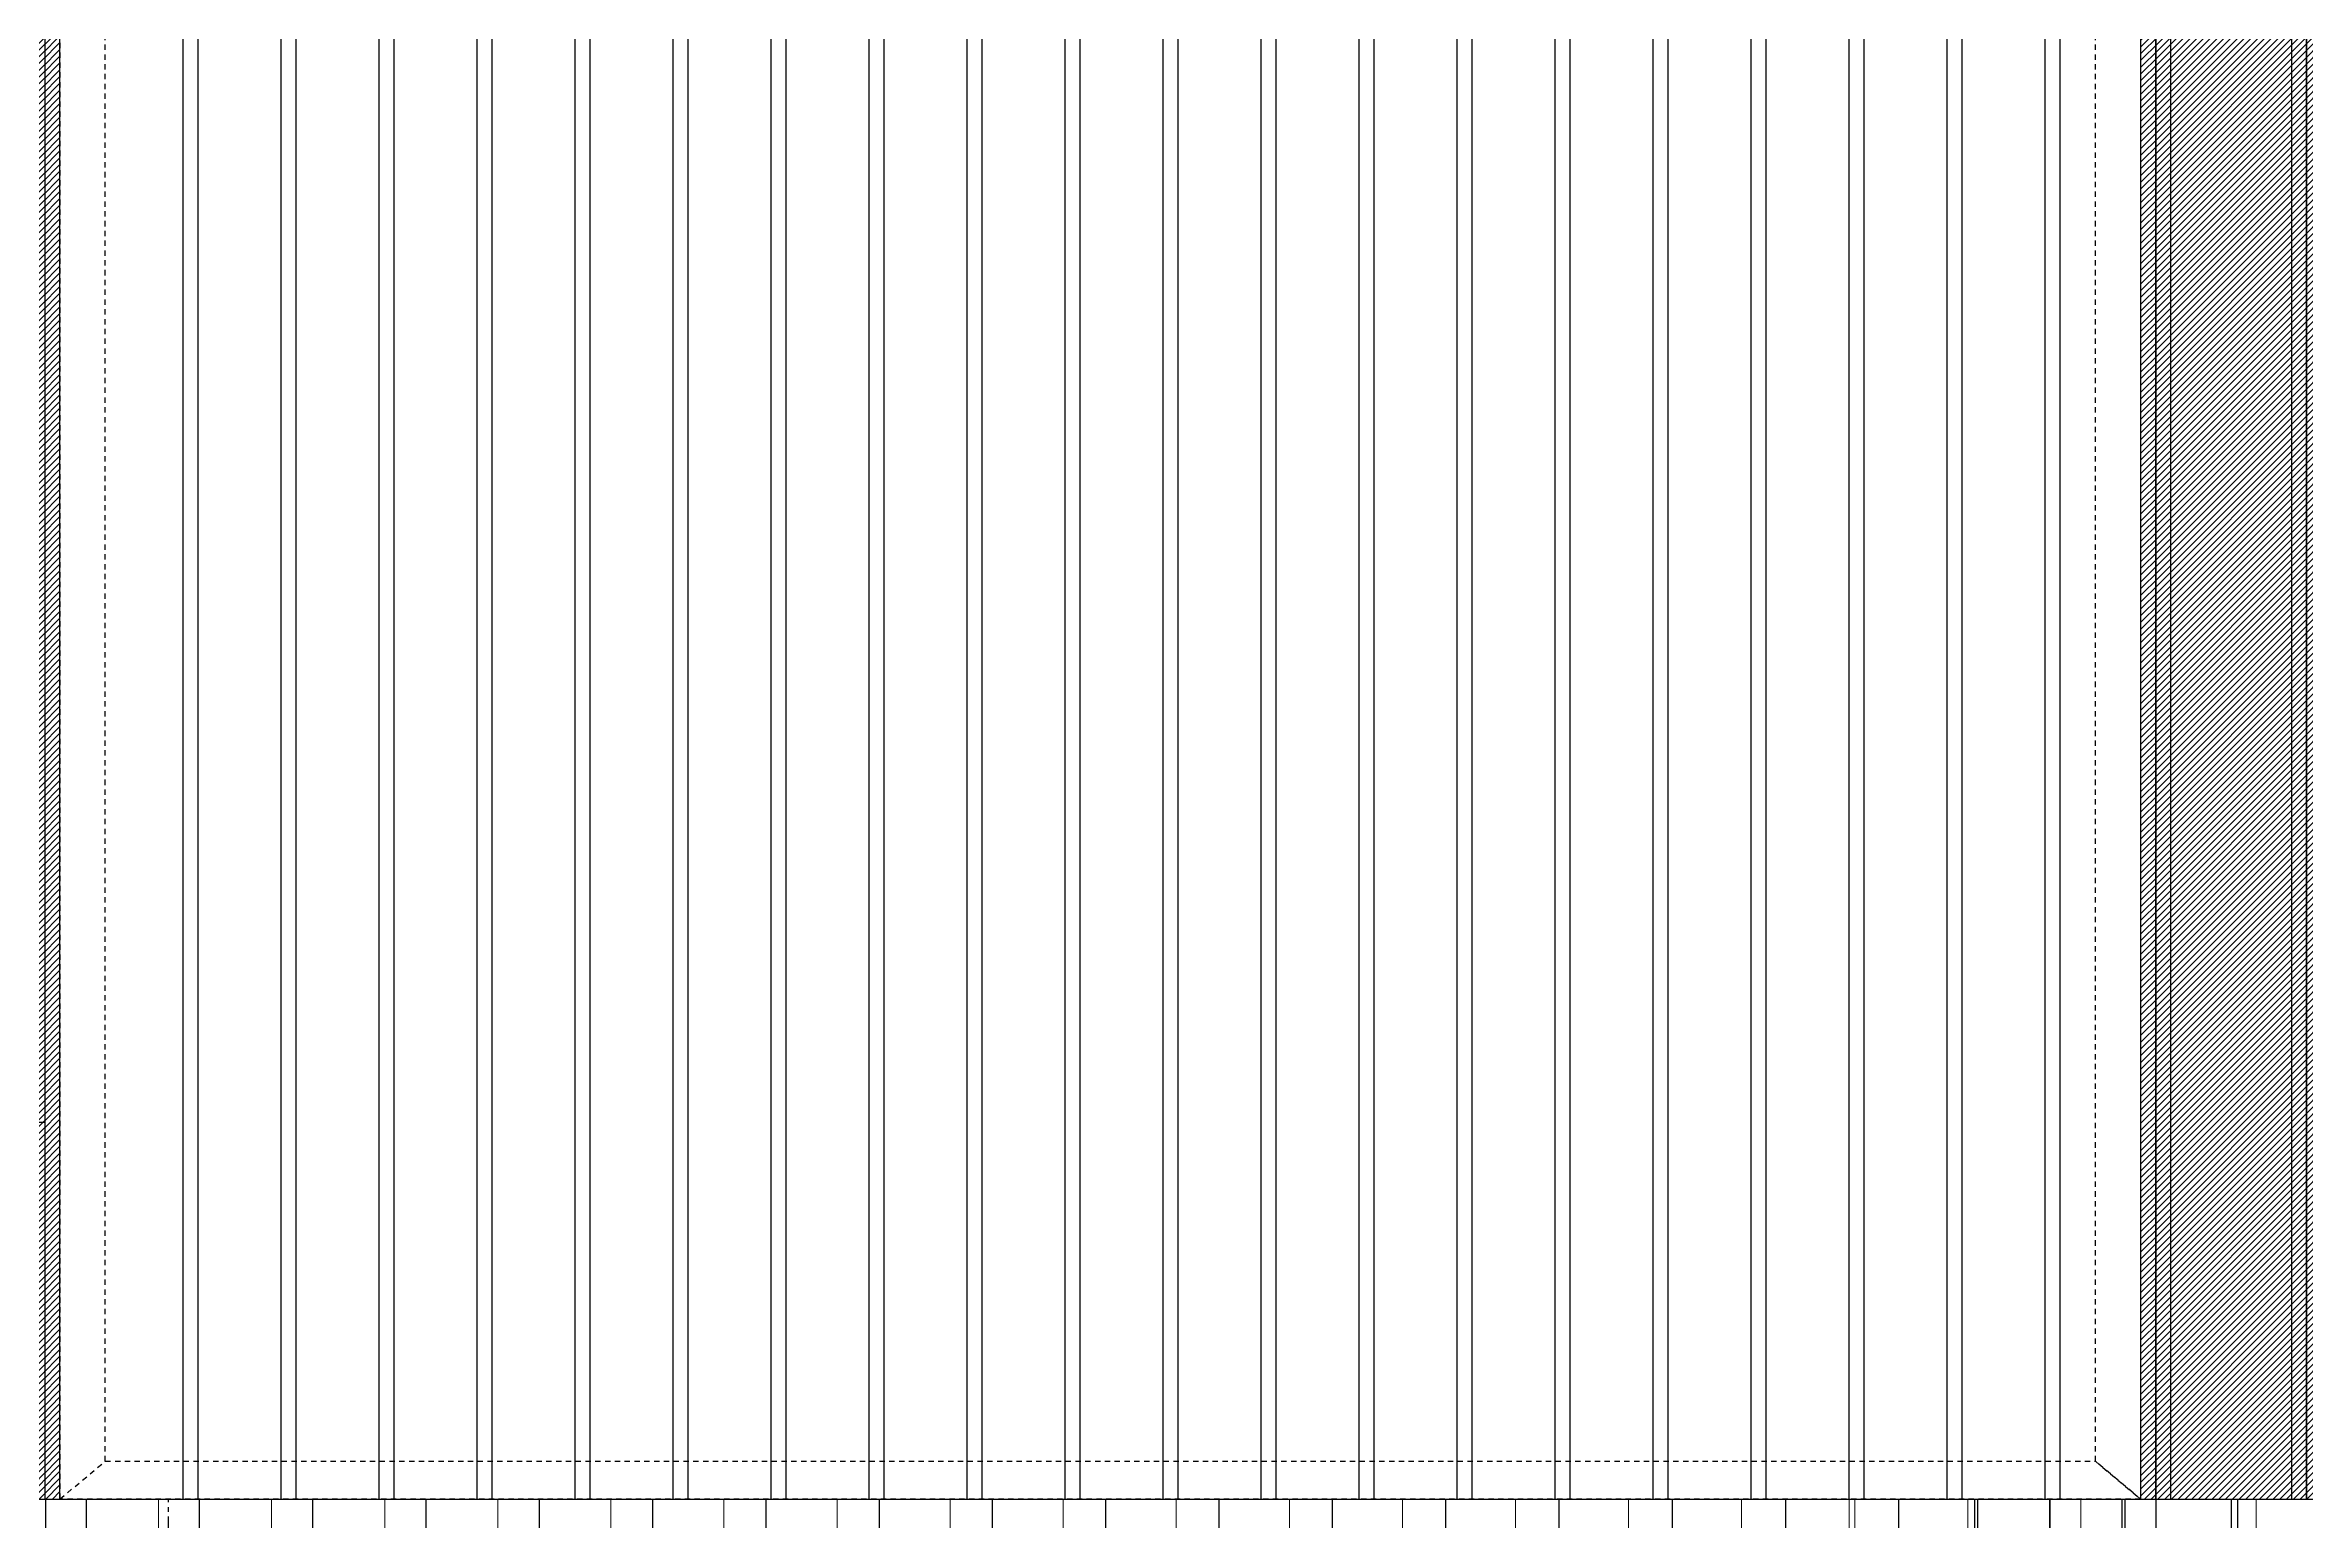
# Model space of a CAD drawing. Header units: millimetres. Extents: x 663313 to 1226001, y 1431724 to 1620898.
# Drawn here: x 804707 to 806207, y 1513690 to 1514669 of the extents above; entities that cross this region are included whole.
import ezdxf

# ---------------------------------------------------------------- set-up
doc = ezdxf.new("R2010")
doc.units = ezdxf.units.MM
doc.set_wipeout_variables(frame=1)
for name, pattern in [('CENTER', [50.8, 31.75, -6.35, 6.35, -6.35]), ('DPA_Grid _ Level 100', [1000, 550, -160, 130, -160]), ('Grid Line', [22.225, 12.7, -3.175, 3.175, -3.175]), ('HIDDEN', [0.375, 0.25, -0.125]), ('TA_GL_000.70000', [1.925, 0.7, -0.175, 0.175, -0.175, 0.7]), ('TA_HL_001.00000', [6.5, 3.55, -2.95]), ('XKITLINE00', [0]), ('XKITLINE02', [4, 2, -2])]:
    doc.linetypes.add(name, pattern=pattern)
for name, color, linetype, plot in [('000 - 0_HIDE_OBJ_FRAMING_DEF_SUB', 7, 'Continuous', False), ('000_AREA_ASPG_AREA_HATCH_', 7, 'Continuous', False), ('000_AREA_ASPG_AREA_MAIN_COLOR_1', 7, 'Continuous', False)]:
    doc.layers.add(name, color=color, linetype=linetype, plot=plot)
for name, color, linetype in [('000 - 0_SYM_DWG_GRIDLINE_MAIN_COLOR_251', 7, 'Continuous'), ('000 - CONCRETE_EX_BUILDING_MAIN_COLOR_1', 7, 'Continuous'), ('000 - GRID', 7, 'CENTER'), ('010 - ASPG_EXTR_MAIN_COLOR_2', 7, 'Continuous'), ('010 - ASPG_EXTR_WIPEOUT_', 7, 'Continuous'), ('010 - ASPG_FRAMING_MAIN_COLOR_1', 7, 'Continuous'), ('010 - ASPG_FRAMING_SUB_COLOR_2', 7, 'Continuous'), ('DIM', 7, 'Continuous')]:
    doc.layers.add(name, color=color, linetype=linetype)
for name, color, linetype, lineweight in [('A-FLOR-E', 7, 'Continuous', 9), ('A-GENM', 7, 'Continuous', 9), ('Bolt', 7, 'Continuous', 0), ('Part', 7, 'Continuous', 0)]:
    doc.layers.add(name, color=color, linetype=linetype, lineweight=lineweight)
doc.styles.add('Arial', font='arial.ttf')
doc.styles.add('TA', font='', dxfattribs={"height": 4.5})
doc.styles.get('TA').set_extended_font_data('Cordia New')
doc.dimstyles.new('Dim - 40 - End', dxfattribs={"dimscale": 0.04, "dimtxt": 3, "dimasz": 1, "dimexe": 0, "dimexo": 2.5, "dimgap": 1.5, "dimtad": 1, "dimdec": 0, "dimlfac": 1000, "dimzin": 1, "dimdsep": 46, "dimtxsty": 'Arial', "dimblk": 'END', "dimcen": 0.09, "dimclrd": 7, "dimclre": 7, "dimclrt": 7, "dimadec": 0, "dimazin": 0, "dimtfac": 1, "dimtdec": 0, "dimtix": 1, "dimtofl": 0, "dimtmove": 2, "dimatfit": 3, "dimfxl": 1, "dimtfill": 1, "dimtfillclr": 256, "dimtolj": 1, "dimtzin": 0, "dimarcsym": 0})

# ---------------------------------------------------------------- blocks, each defined once
blk = doc.blocks.new('*U4807')
at = {"layer": '000 - 0_SYM_DWG_GRIDLINE_MAIN_COLOR_251', "color": 7, "linetype": 'ByBlock', "ltscale": 5}
blk.add_line((12, 0), (-308, 0), dxfattribs=at)
at = {"color": 7, "style": 'TA', "flags": 1}
blk.add_attdef('LOCATION', (6, -6), '', height=4.5, rotation=270, dxfattribs=at)
blk = doc.blocks.new('W-1-PP18-ST_ENT4_REV00_20260602-143416_ELEVATION_1_DIMS')
at = {"layer": '000 - GRID', "color": 7, "linetype": 'TA_GL_000.70000', "xscale": 50, "yscale": 50, "zscale": 50, "rotation": 180}
blk.add_blockref('*U4807', (0, 106350), dxfattribs=at)
blk = doc.blocks.new('*A2772264')
at = {"layer": 'Part', "color": 7, "linetype": 'XKITLINE00', "lineweight": 0}
for p, q in [((265.875752, -44.216541), (265.875759, -44.216541)), ((265.875759, -44.216541), (268.075759, -44.216541)), ((265.875759, -44.316541), (265.875759, -44.216541)), ((268.075752, -44.216541), (268.075759, -44.216541)), ((268.075759, -44.216541), (268.075759, -44.316541)), ((265.875752, -44.316541), (265.875759, -44.316541)), ((268.075759, -44.316541), (265.875759, -44.316541)), ((268.075752, -44.316541), (268.075759, -44.316541))]:
    blk.add_line(p, q, dxfattribs=at)
at = {"layer": 'Part', "color": 7, "linetype": 'XKITLINE02', "lineweight": 0}
for p, q in [((265.875752, -44.216541), (265.875752, -44.316541)), ((268.075752, -44.216541), (268.075752, -44.316541))]:
    blk.add_line(p, q, dxfattribs=at)
blk = doc.blocks.new('*A2773265')
at = {"layer": 'Part', "color": 7, "linetype": 'XKITLINE02', "lineweight": 0}
for p, q in [((267.005754, -43.616541), (267.055757, -43.616541)), ((267.005754, -44.216541), (267.005754, -43.616541)), ((267.005757, -43.616541), (267.005757, -44.116541)), ((267.055754, -44.166541), (267.055754, -43.616541)), ((267.055757, -43.616541), (267.055757, -44.116541)), ((267.005754, -44.216541), (267.605757, -44.216541)), ((267.605754, -44.216541), (267.605754, -44.166541))]:
    blk.add_line(p, q, dxfattribs=at)
at = {"layer": 'Part', "color": 7, "linetype": 'XKITLINE00', "lineweight": 0}
for p, q in [((267.005757, -44.116541), (267.005757, -44.216541)), ((267.605757, -44.166541), (267.055754, -44.166541)), ((267.055757, -44.116541), (267.055757, -44.166541)), ((267.605757, -44.216541), (267.605757, -44.166541))]:
    blk.add_line(p, q, dxfattribs=at)
blk = doc.blocks.new('*A2775267')
at = {"layer": 'Bolt', "color": 7, "linetype": 'XKITLINE02', "lineweight": 0}
for p, q in [((267.055755, -43.746541), (267.005755, -43.746541)), ((267.134955, -43.916541), (266.705755, -43.916541)), ((267.005755, -43.846541), (266.945755, -43.846541)), ((267.005756, -43.986541), (266.945756, -43.986541)), ((267.055756, -44.086541), (267.005756, -44.086541))]:
    blk.add_line(p, q, dxfattribs=at)
blk = doc.blocks.new('*A2776268')
at = {"layer": 'Bolt'}
for points in [[(266.006, -44.317), (266.006, -44.217), (266.146, -44.217), (266.146, -44.317)], [(267.806, -44.317), (267.806, -44.217), (267.946, -44.217), (267.946, -44.317)]]:
    blk.add_hatch(color=7, dxfattribs=at).paths.add_polyline_path(points, flags=17)
at = {"layer": 'Bolt', "color": 7, "linetype": 'XKITLINE00', "lineweight": 0}
for p, q in [((266.006, -44.217), (266.006, -44.317)), ((266.076, -44.217), (266.076, -44.317)), ((266.146, -44.217), (266.146, -44.317)), ((267.806, -44.217), (267.806, -44.317)), ((267.876, -44.217), (267.876, -44.317)), ((267.946, -44.217), (267.946, -44.317))]:
    blk.add_line(p, q, dxfattribs=at)
blk = doc.blocks.new('*A2777269')
at = {"layer": 'Part', "color": 7, "linetype": 'XKITLINE00', "lineweight": 0}
for p, q in [((266.945758, -40.326541), (267.005763, -40.326541)), ((266.945763, -40.626541), (266.945763, -40.326541)), ((267.005758, -40.326541), (267.005763, -40.326541)), ((267.005763, -40.326541), (267.005763, -40.626541)), ((266.945759, -41.326541), (266.945763, -40.626541)), ((267.005763, -40.626541), (266.945763, -40.626541)), ((267.005763, -40.626541), (267.005759, -41.326541)), ((266.945758, -41.326541), (267.005759, -41.326541)), ((267.005759, -41.326541), (267.005758, -41.326541))]:
    blk.add_line(p, q, dxfattribs=at)
at = {"layer": 'Part', "color": 7, "linetype": 'XKITLINE02', "lineweight": 0}
for p, q in [((266.945763, -40.326541), (266.945758, -40.326541)), ((266.945758, -40.326541), (266.945758, -41.326541)), ((267.005758, -41.326541), (267.005758, -40.326541)), ((266.945759, -41.326541), (266.945758, -41.326541))]:
    blk.add_line(p, q, dxfattribs=at)
blk = doc.blocks.new('*A2778270')
at = {"layer": 'Part', "color": 7, "linetype": 'XKITLINE02', "lineweight": 0}
for p, q in [((266.475758, -40.266541), (267.475763, -40.266541)), ((266.475758, -40.326541), (266.475758, -40.266541)), ((267.475758, -40.266541), (267.475758, -40.326541))]:
    blk.add_line(p, q, dxfattribs=at)
at = {"layer": 'Part', "color": 7, "linetype": 'XKITLINE00', "lineweight": 0}
for p, q in [((267.475763, -40.326541), (266.475758, -40.326541)), ((266.475763, -40.326541), (266.475763, -40.266541)), ((267.475758, -40.326541), (267.475763, -40.326541)), ((267.475763, -40.326541), (267.475763, -40.266541))]:
    blk.add_line(p, q, dxfattribs=at)
blk = doc.blocks.new('*A2779271')
at = {"layer": 'Bolt'}
for points in [[(266.606, -40.267), (266.606, -40.207), (266.746, -40.207), (266.746, -40.267)], [(266.606, -40.327), (266.606, -40.267), (266.746, -40.267), (266.746, -40.327)], [(267.206, -40.267), (267.206, -40.207), (267.346, -40.207), (267.346, -40.267)], [(267.206, -40.327), (267.206, -40.267), (267.346, -40.267), (267.346, -40.327)]]:
    blk.add_hatch(color=7, dxfattribs=at).paths.add_polyline_path(points, flags=17)
at = {"layer": 'Bolt', "color": 7, "linetype": 'XKITLINE00', "lineweight": 0}
for p, q in [((266.676, -40.406), (266.676, -39.977)), ((267.276, -40.406), (267.276, -39.977)), ((266.606, -40.267), (266.606, -40.207)), ((266.606, -40.327), (266.606, -40.267)), ((266.746, -40.267), (266.746, -40.207)), ((266.746, -40.327), (266.746, -40.267)), ((267.206, -40.267), (267.206, -40.207)), ((267.206, -40.327), (267.206, -40.267)), ((267.346, -40.267), (267.346, -40.207)), ((267.346, -40.327), (267.346, -40.267))]:
    blk.add_line(p, q, dxfattribs=at)
blk = doc.blocks.new('cano')
at = {"layer": '000 - CONCRETE_EX_BUILDING_MAIN_COLOR_1', "color": 7, "linetype": 'XKITLINE02', "lineweight": 0}
for p, q in [((663608.9459, 1524720.8015), (663609.2159, 1524720.8015)), ((663608.9459, 1524720.5315), (663608.9459, 1524720.8015)), ((663608.9459, 1524720.5315), (663608.9459, 1524720.8015)), ((663608.9459, 1524720.2515), (663608.9459, 1524720.8015)), ((663609.2159, 1524720.8015), (663609.2159, 1524720.5315)), ((663609.2159, 1524720.5315), (663609.2159, 1524720.8015)), ((663609.2159, 1524720.8015), (663609.2159, 1524720.2515))]:
    blk.add_line(p, q, dxfattribs=at)
at = {"layer": '000 - CONCRETE_EX_BUILDING_MAIN_COLOR_1', "color": 7, "linetype": 'XKITLINE00', "lineweight": 0}
for p, q in [((663608.9459, 1524720.8015), (663608.9459, 1524720.8015)), ((663608.9459, 1524720.8015), (663609.2159, 1524720.8015)), ((663608.9459, 1524720.8015), (663608.9459, 1524720.6321)), ((663609.2159, 1524720.8015), (663609.2159, 1524720.6321))]:
    blk.add_line(p, q, dxfattribs=at)
blk = doc.blocks.new('GM_Louver Grill Vertical Z1 - Z Profile-V42-ENT 4 ELE-1 sheet')
at = {"layer": 'A-GENM', "color": 7}
blk.add_line((1800304.2, 105898.4), (1800304.2, 110050), dxfattribs=at)
blk = doc.blocks.new('2')
at = {"color": 7}
for p, q in [((1802029.2, 110050), (1802029.2, 105902.3)), ((1803429.2, 105902.3), (1803429.2, 110050))]:
    blk.add_line(p, q, dxfattribs=at)
for points in [[(1803479.2, 110050), (1801979.2, 110050), (1801979.2, 105902.3), (1803479.2, 105902.3)], [(1803479.2, 110050), (1804979.2, 110050), (1804979.2, 105902.3), (1803479.2, 105902.3)]]:
    blk.add_lwpolyline(points, close=True, dxfattribs=at)
at = {"layer": 'A-GENM', "color": 7}
for p in [(1800, 0), (1875, 0), (1950, 0), (2025, 0), (2100, 0), (2175, 0), (2250, 0), (2325, 0), (2400, 0), (2475, 0), (2550, 0), (2625, 0), (2700, 0), (2775, 0), (2850, 0), (2925, 0), (3000, 0), (3075, 0)]:
    blk.add_blockref('GM_Louver Grill Vertical Z1 - Z Profile-V42-ENT 4 ELE-1 sheet', p, dxfattribs=at)
blk = doc.blocks.new('END')
at = {"color": 7}
for p, q in [((2, 0), (-2, 0)), ((-1, -1), (1, 1)), ((0, 2), (0, -2))]:
    blk.add_line(p, q, dxfattribs=at)
blk = doc.blocks.new('*D4496')
at = {"layer": '000 - 0_HIDE_OBJ_FRAMING_DEF_SUB', "color": 7, "lineweight": -2, "transparency": 16777216}
for p, q in [((5082, 106840.1), (5082, 107032.7)), ((5107, 107032.7), (5082, 107032.7)), ((5107, 106840.1), (5107, 107032.7))]:
    blk.add_line(p, q, dxfattribs=at)
at = {"layer": 'Defpoints', "color": 7, "transparency": 16777216}
for p in [(5082, 107032.7), (5082, 106840), (5107, 106840)]:
    blk.add_point(p, dxfattribs=at)
at = {"layer": '000 - 0_HIDE_OBJ_FRAMING_DEF_SUB', "color": 7, "lineweight": -2, "transparency": 16777216, "xscale": 0.04, "yscale": 0.04, "zscale": 0.04, "rotation": 180}
blk.add_blockref('END', (5082, 107032.7), dxfattribs=at)
at = {"layer": '000 - 0_HIDE_OBJ_FRAMING_DEF_SUB', "color": 7, "lineweight": -2, "transparency": 16777216, "xscale": 0.04, "yscale": 0.04, "zscale": 0.04}
blk.add_blockref('END', (5107, 107032.7), dxfattribs=at)
at = {"layer": '000 - 0_HIDE_OBJ_FRAMING_DEF_SUB', "color": 7, "transparency": 16777216, "insert": (5094.5, 107032.8), "char_height": 0.12, "attachment_point": 5, "style": 'Arial', "bg_fill": 3, "box_fill_scale": 1.1, "bg_fill_color": 256, "bg_fill_true_color": 13158600, "bg_fill_transparency": 0}
blk.add_mtext('\\A1;25000', dxfattribs=at)
blk = doc.blocks.new('*D4497')
at = {"layer": '000 - 0_HIDE_OBJ_FRAMING_DEF_SUB', "color": 7, "lineweight": -2, "transparency": 16777216}
for p, q in [((5105, 106840.1), (5105, 107032.7)), ((5105, 107032.7), (7780, 107032.7)), ((7780, 106840.1), (7780, 107032.7))]:
    blk.add_line(p, q, dxfattribs=at)
at = {"layer": 'Defpoints', "color": 7, "transparency": 16777216}
for p in [(7780, 107032.7), (5105, 106840), (7780, 106840)]:
    blk.add_point(p, dxfattribs=at)
at = {"layer": '000 - 0_HIDE_OBJ_FRAMING_DEF_SUB', "color": 7, "lineweight": -2, "transparency": 16777216, "xscale": 0.04, "yscale": 0.04, "zscale": 0.04, "rotation": 180}
blk.add_blockref('END', (5105, 107032.7), dxfattribs=at)
at = {"layer": '000 - 0_HIDE_OBJ_FRAMING_DEF_SUB', "color": 7, "lineweight": -2, "transparency": 16777216, "xscale": 0.04, "yscale": 0.04, "zscale": 0.04}
blk.add_blockref('END', (7780, 107032.7), dxfattribs=at)
at = {"layer": '000 - 0_HIDE_OBJ_FRAMING_DEF_SUB', "color": 7, "transparency": 16777216, "insert": (6442.5, 107032.8), "char_height": 0.12, "attachment_point": 5, "style": 'Arial', "bg_fill": 3, "box_fill_scale": 1.1, "bg_fill_color": 256, "bg_fill_true_color": 13158600, "bg_fill_transparency": 0}
blk.add_mtext('\\A1;2675000', dxfattribs=at)
blk = doc.blocks.new('*A2774266')
at = {"layer": 'Part', "color": 7, "linetype": 'XKITLINE02', "lineweight": 0}
for p, q in [((265.675751, -44.516541), (265.875752, -44.316541)), ((268.275751, -44.516541), (268.105752, -44.316541)), ((268.27576, -44.516541), (265.675751, -44.516541))]:
    blk.add_line(p, q, dxfattribs=at)
at = {"layer": 'Part', "color": 7, "linetype": 'XKITLINE00', "lineweight": 0}
for p, q in [((265.67576, -44.516541), (265.875759, -44.316541)), ((265.875752, -44.316541), (265.875759, -44.316541)), ((265.875759, -44.316541), (268.105759, -44.316541)), ((268.105759, -44.316541), (268.27576, -44.516541))]:
    blk.add_line(p, q, dxfattribs=at)
blk = doc.blocks.new('DPA_CP_Entrance Louver Grill Vertical Z1 - Louver Grill Vertical Z-24759785-ENT 4 ELE-1 sheet')
at = {"layer": '000 - 0_HIDE_OBJ_FRAMING_DEF_SUB', "color": 7}
for p, q in [((1803308.6, 108340), (1803308.6, 105869)), ((1803310.6, 108340), (1803310.6, 105869)), ((1803358.6, 108340), (1803358.6, 105872.8))]:
    blk.add_line(p, q, dxfattribs=at)
blk = doc.blocks.new('GM_Louver Grill Vertical Z1 - Z Profile-24759718-ENT 4 ELE-1 sheet')
at = {"layer": '000 - 0_HIDE_OBJ_FRAMING_DEF_SUB', "color": 7}
blk.add_line((1800108.1, 105869), (1800108.1, 108340), dxfattribs=at)
blk = doc.blocks.new('DPA_CP_Entrance Louver Grill Vertical Z1 - Louver Grill Vertical Z-24759851-ENT 4 ELE-1 sheet')
at = {"layer": '000 - 0_HIDE_OBJ_FRAMING_DEF_SUB', "color": 7}
for p, q in [((1803358.6, 105872.8), (1803358.6, 108340)), ((1803406.6, 105869), (1803406.6, 108340)), ((1803408.6, 105869), (1803408.6, 108340))]:
    blk.add_line(p, q, dxfattribs=at)
blk = doc.blocks.new('W-1-PP18-ST_ENT4_REV00_20260602-144452_ELEVATION_1_EX')
at = {"layer": '000 - 0_HIDE_OBJ_FRAMING_DEF_SUB', "color": 7, "linetype": 'DPA_Grid _ Level 100'}
blk.add_line((-3849.1978, 106450), (32047.7924, 106450), dxfattribs=at)
at = {"layer": '000 - 0_HIDE_OBJ_FRAMING_DEF_SUB', "color": 7}
for name, p in [('DPA_CP_Entrance Louver Grill Vertical Z1 - Louver Grill Vertical Z-24759785-ENT 4 ELE-1 sheet', (-1797178.8102, 0)), ('GM_Louver Grill Vertical Z1 - Z Profile-24759718-ENT 4 ELE-1 sheet', (-1795230.6076, 0)), ('GM_Louver Grill Vertical Z1 - Z Profile-24759718-ENT 4 ELE-1 sheet', (-1795155.4676, 0)), ('GM_Louver Grill Vertical Z1 - Z Profile-24759718-ENT 4 ELE-1 sheet', (-1795080.3276, 0)), ('GM_Louver Grill Vertical Z1 - Z Profile-24759718-ENT 4 ELE-1 sheet', (-1795005.1876, 0)), ('GM_Louver Grill Vertical Z1 - Z Profile-24759718-ENT 4 ELE-1 sheet', (-1794930.0476, 0)), ('GM_Louver Grill Vertical Z1 - Z Profile-24759718-ENT 4 ELE-1 sheet', (-1794854.9076, 0)), ('GM_Louver Grill Vertical Z1 - Z Profile-24759718-ENT 4 ELE-1 sheet', (-1794779.7676, 0)), ('GM_Louver Grill Vertical Z1 - Z Profile-24759718-ENT 4 ELE-1 sheet', (-1794704.6276, 0)), ('GM_Louver Grill Vertical Z1 - Z Profile-24759718-ENT 4 ELE-1 sheet', (-1794629.4876, 0)), ('GM_Louver Grill Vertical Z1 - Z Profile-24759718-ENT 4 ELE-1 sheet', (-1794554.3476, 0)), ('GM_Louver Grill Vertical Z1 - Z Profile-24759718-ENT 4 ELE-1 sheet', (-1794479.2075, 0)), ('GM_Louver Grill Vertical Z1 - Z Profile-24759718-ENT 4 ELE-1 sheet', (-1794404.0675, 0)), ('GM_Louver Grill Vertical Z1 - Z Profile-24759718-ENT 4 ELE-1 sheet', (-1794328.9275, 0)), ('GM_Louver Grill Vertical Z1 - Z Profile-24759718-ENT 4 ELE-1 sheet', (-1794253.7875, 0)), ('GM_Louver Grill Vertical Z1 - Z Profile-24759718-ENT 4 ELE-1 sheet', (-1794178.6475, 0)), ('GM_Louver Grill Vertical Z1 - Z Profile-24759718-ENT 4 ELE-1 sheet', (-1794103.5075, 0)), ('GM_Louver Grill Vertical Z1 - Z Profile-24759718-ENT 4 ELE-1 sheet', (-1794028.3675, 0)), ('DPA_CP_Entrance Louver Grill Vertical Z1 - Louver Grill Vertical Z-24759851-ENT 4 ELE-1 sheet', (-1797178.8102, 0)), ('GM_Louver Grill Vertical Z1 - Z Profile-24759718-ENT 4 ELE-1 sheet', (-1793878.3675, 0)), ('GM_Louver Grill Vertical Z1 - Z Profile-24759718-ENT 4 ELE-1 sheet', (-1793803.6149, 0))]:
    blk.add_blockref(name, p, dxfattribs=at)
blk = doc.blocks.new('*U5256')
at = {"color": 7}
blk.add_wipeout([(50, 0), (1450, 0), (1450, 3950), (50, 3950)], dxfattribs=at).dxf.layer = '010 - ASPG_EXTR_WIPEOUT_'
at = {"layer": '010 - ASPG_EXTR_MAIN_COLOR_2', "color": 7}
for points in [[(141.5, 0), (151.7, 0), (151.7, 3950), (141.5, 3950)], [(206.5, 0), (216.7, 0), (216.7, 3950), (206.5, 3950)], [(271.5, 0), (281.7, 0), (281.7, 3950), (271.5, 3950)], [(336.5, 0), (346.7, 0), (346.7, 3950), (336.5, 3950)], [(401.5, 0), (411.7, 0), (411.7, 3950), (401.5, 3950)], [(466.5, 0), (476.7, 0), (476.7, 3950), (466.5, 3950)], [(531.5, 0), (541.7, 0), (541.7, 3950), (531.5, 3950)], [(596.5, 0), (606.7, 0), (606.7, 3950), (596.5, 3950)], [(661.5, 0), (671.7, 0), (671.7, 3950), (661.5, 3950)], [(726.5, 0), (736.7, 0), (736.7, 3950), (726.5, 3950)], [(791.5, 0), (801.7, 0), (801.7, 3950), (791.5, 3950)], [(856.5, 0), (866.7, 0), (866.7, 3950), (856.5, 3950)], [(921.5, 0), (931.7, 0), (931.7, 3950), (921.5, 3950)], [(986.5, 0), (996.7, 0), (996.7, 3950), (986.5, 3950)], [(1051.5, 0), (1061.7, 0), (1061.7, 3950), (1051.5, 3950)], [(1116.5, 0), (1126.7, 0), (1126.7, 3950), (1116.5, 3950)], [(1181.5, 0), (1191.7, 0), (1191.7, 3950), (1181.5, 3950)], [(1246.5, 0), (1256.7, 0), (1256.7, 3950), (1246.5, 3950)], [(1311.5, 0), (1321.7, 0), (1321.7, 3950), (1311.5, 3950)], [(1376.5, 0), (1386.7, 0), (1386.7, 3950), (1376.5, 3950)]]:
    blk.add_lwpolyline(points, close=True, dxfattribs=at)
at = {"layer": '010 - ASPG_FRAMING_SUB_COLOR_2', "color": 7}
blk.add_lwpolyline([(50, 0), (1450, 0), (1450, 3950), (50, 3950)], close=True, dxfattribs=at)
at = {"color": 7}
blk.add_wipeout([(1450, 0), (1550, 0), (1550, 3950), (1450, 3950)], dxfattribs=at).dxf.layer = '010 - ASPG_EXTR_WIPEOUT_'
at = {"layer": '010 - ASPG_FRAMING_MAIN_COLOR_1', "color": 7}
for points in [[(1450, 0), (1460, 0), (1460, 3950), (1450, 3950)], [(1540, 0), (1550, 0), (1550, 3950), (1540, 3950)]]:
    blk.add_lwpolyline(points, close=True, dxfattribs=at)
at = {"layer": '010 - ASPG_FRAMING_SUB_COLOR_2', "color": 7}
blk.add_lwpolyline([(1450, 0), (1550, 0), (1550, 3950), (1450, 3950)], close=True, dxfattribs=at)
blk = doc.blocks.new('*U5253')
at = {"color": 7}
blk.add_wipeout([(50, 0), (1495, 0), (1495, 3950), (50, 3950)], dxfattribs=at).dxf.layer = '010 - ASPG_EXTR_WIPEOUT_'
at = {"layer": '010 - ASPG_FRAMING_SUB_COLOR_2', "color": 7}
blk.add_lwpolyline([(50, 0), (1495, 0), (1495, 3950), (50, 3950)], close=True, dxfattribs=at)
at = {"color": 7}
blk.add_wipeout([(-50, 0), (50, 0), (50, 3950), (-50, 3950)], dxfattribs=at).dxf.layer = '010 - ASPG_EXTR_WIPEOUT_'
at = {"layer": '010 - ASPG_FRAMING_MAIN_COLOR_1', "color": 7}
for points in [[(-50, 0), (-40, 0), (-40, 3950), (-50, 3950)], [(40, 0), (50, 0), (50, 3950), (40, 3950)]]:
    blk.add_lwpolyline(points, close=True, dxfattribs=at)
at = {"layer": '010 - ASPG_FRAMING_SUB_COLOR_2', "color": 7}
blk.add_lwpolyline([(-50, 0), (50, 0), (50, 3950), (-50, 3950)], close=True, dxfattribs=at)
blk = doc.blocks.new('*U5338')
at = {"layer": '010 - ASPG_FRAMING_MAIN_COLOR_1', "color": 7, "linetype": 'ByBlock'}
for points in [[(0, 0), (0, 1380), (25, 1350), (25, 30), (0, 0)], [(1316.7, 1380), (0, 1380), (25, 1350), (1291.7, 1350)], [(1316.7, 0), (1316.7, 1380), (1291.7, 1350), (1291.7, 30), (1316.7, 0)], [(25, 30), (1291.7, 30), (1316.7, 0), (0, 0), (25, 30)]]:
    blk.add_lwpolyline(points, close=True, dxfattribs=at)
blk = doc.blocks.new('*U5415')
at = {"layer": '000_AREA_ASPG_AREA_HATCH_', "transparency": 33554539}
h = blk.add_hatch(dxfattribs=at)
h.set_pattern_fill('ANSI31')
h.set_pattern_definition([(45, (-24.4354, 3924.1105), (-2.245064, 2.245064), [])])
h.paths.add_polyline_path([(-60, 0), (60, 0), (60, 3950), (-60, 3950)])
at = {"layer": '000_AREA_ASPG_AREA_MAIN_COLOR_1', "color": 7}
blk.add_lwpolyline([(-60, 0), (60, 0), (60, 3950), (-60, 3950)], close=True, dxfattribs=at)
blk = doc.blocks.new('W-1-PP18-ST_ENT4_REV00_20260602-144432_ELEVATION_1_ST')
at = {"layer": '000 - 0_HIDE_OBJ_FRAMING_DEF_SUB', "color": 7, "linetype": 'Grid Line'}
blk.add_line((4932, 104919.8892), (4932, 110781.006), dxfattribs=at)
at = {"layer": 'DIM', "color": 7}
blk.add_lwpolyline([(5106.9995, 106840), (7780, 106840), (7780, 106775), (5106.9995, 106775)], close=True, dxfattribs=at)
at = {"layer": 'Part', "color": 7, "linetype": 'HIDDEN', "lineweight": 0, "ltscale": 5}
for p, q in [((5354.0008, 108100), (5354.0008, 106390)), ((5360.0004, 108100), (5360.0004, 106390))]:
    blk.add_line(p, q, dxfattribs=at)
at = {"layer": 'Part', "color": 7, "linetype": 'XKITLINE02', "lineweight": 0}
blk.add_line((5106.9995, 106781), (7780, 106781), dxfattribs=at)
at = {"layer": 'Part', "color": 7, "linetype": 'XKITLINE00', "lineweight": 0}
blk.add_lwpolyline([(7805, 106350), (1759.9995, 106350), (1759.9995, 105400), (7805, 105400)], dxfattribs=at)
at = {"color": 7}
blk.add_blockref('2', (-1797178.8102, 0), dxfattribs=at)
at = {"color": 7, "lineweight": 0, "xscale": 100, "yscale": 100, "zscale": 100}
for name, p in [('*A2779271', (-21340.5756, 110801.6541)), ('*A2778270', (-21340.5756, 110801.6541)), ('*A2777269', (-21340.5756, 110801.6541)), ('*A2775267', (-21340.5756, 110801.6541)), ('*A2775267', (-21340.5749, 110801.6541)), ('*A2773265', (-21340.5756, 110801.6541)), ('*A2774266', (-21342.0756, 110801.6541)), ('*A2772264', (-21340.5756, 110801.6541)), ('*A2776268', (-21340.5756, 110801.6541))]:
    blk.add_blockref(name, p, dxfattribs=at)
at = {"layer": '000 - CONCRETE_EX_BUILDING_MAIN_COLOR_1', "color": 7, "xscale": 1000, "yscale": 1000, "zscale": 1000}
blk.add_blockref('cano', (-663602899.2015, -1524614700.683), dxfattribs=at)
at = {"layer": '000 - 0_HIDE_OBJ_FRAMING_DEF_SUB', "color": 7}
dim = blk.add_linear_dim(base=(5081.9996, 107032.6577), p1=(5106.9995, 106840), p2=(5081.9996, 106840), dimstyle='Dim - 40 - End', override={"dimclrd": 7, "dimclre": 7, "dimclrt": 7}, dxfattribs=at)
dim.commit()
dim.dimension.update_dxf_attribs({"geometry": '*D4496', "text_midpoint": (5094.4996, 107032.779)})
at = {"layer": 'A-FLOR-E', "color": 7, "linetype": 'HIDDEN', "ltscale": 20}
blk.add_lwpolyline([(4781.9994, 106350), (4781.9994, 109850), (5082.0006, 109850), (5081.9994, 106350)], close=True, dxfattribs=at)
at = {"layer": '000 - 0_HIDE_OBJ_FRAMING_DEF_SUB', "color": 7}
dim = blk.add_linear_dim(base=(7780, 107032.65769), p1=(5104.99954, 106840), p2=(7780, 106840), dimstyle='Dim - 40 - End', override={"dimclrd": 7, "dimclre": 7, "dimclrt": 7}, dxfattribs=at)
dim.commit()
dim.dimension.update_dxf_attribs({"geometry": '*D4497', "text_midpoint": (6442.49977, 107032.77896)})
at = {"layer": 'Part', "color": 7, "linetype": 'XKITLINE00', "lineweight": 0}
blk.add_lwpolyline([(5307.0004, 108100), (5307.0009, 106390), (5407.0009, 106390), (5407.0004, 108100)], close=True, dxfattribs=at)

msp = doc.modelspace()

# ---------------------------------------------------------------- block references
at = {"color": 7}
msp.add_blockref('W-1-PP18-ST_ENT4_REV00_20260602-143416_ELEVATION_1_DIMS', (799856.9923, 1407605.0011), dxfattribs=at)

# ---------------------------------------------------------------- next in the draw order: block references
msp.add_blockref('W-1-PP18-ST_ENT4_REV00_20260602-144432_ELEVATION_1_ST', (799856.9923, 1407605.0011), dxfattribs=at)

# ---------------------------------------------------------------- next in the draw order: block references
msp.add_blockref('W-1-PP18-ST_ENT4_REV00_20260602-144452_ELEVATION_1_EX', (799856.9923, 1407605.0011), dxfattribs=at)

# ---------------------------------------------------------------- next in the draw order: block references
msp.add_blockref('*U5256', (804656.9923, 1513705.0011), dxfattribs=at)

# ---------------------------------------------------------------- next in the draw order: block references
for name, p in [('*U5415', (804656.9923, 1513705.0011)), ('*U5253', (806156.9923, 1513705.0011))]:
    msp.add_blockref(name, p, dxfattribs=at)
at = {"color": 7, "linetype": 'TA_HL_001.00000', "rotation": 90}
msp.add_blockref('*U5338', (806096.9923, 1513705.0011), dxfattribs=at)

# ---------------------------------------------------------------- next in the draw order: block references
at = {"color": 7}
msp.add_blockref('*U5415', (806156.9923, 1513705.0011), dxfattribs=at)

doc.saveas('drawing.dxf')
